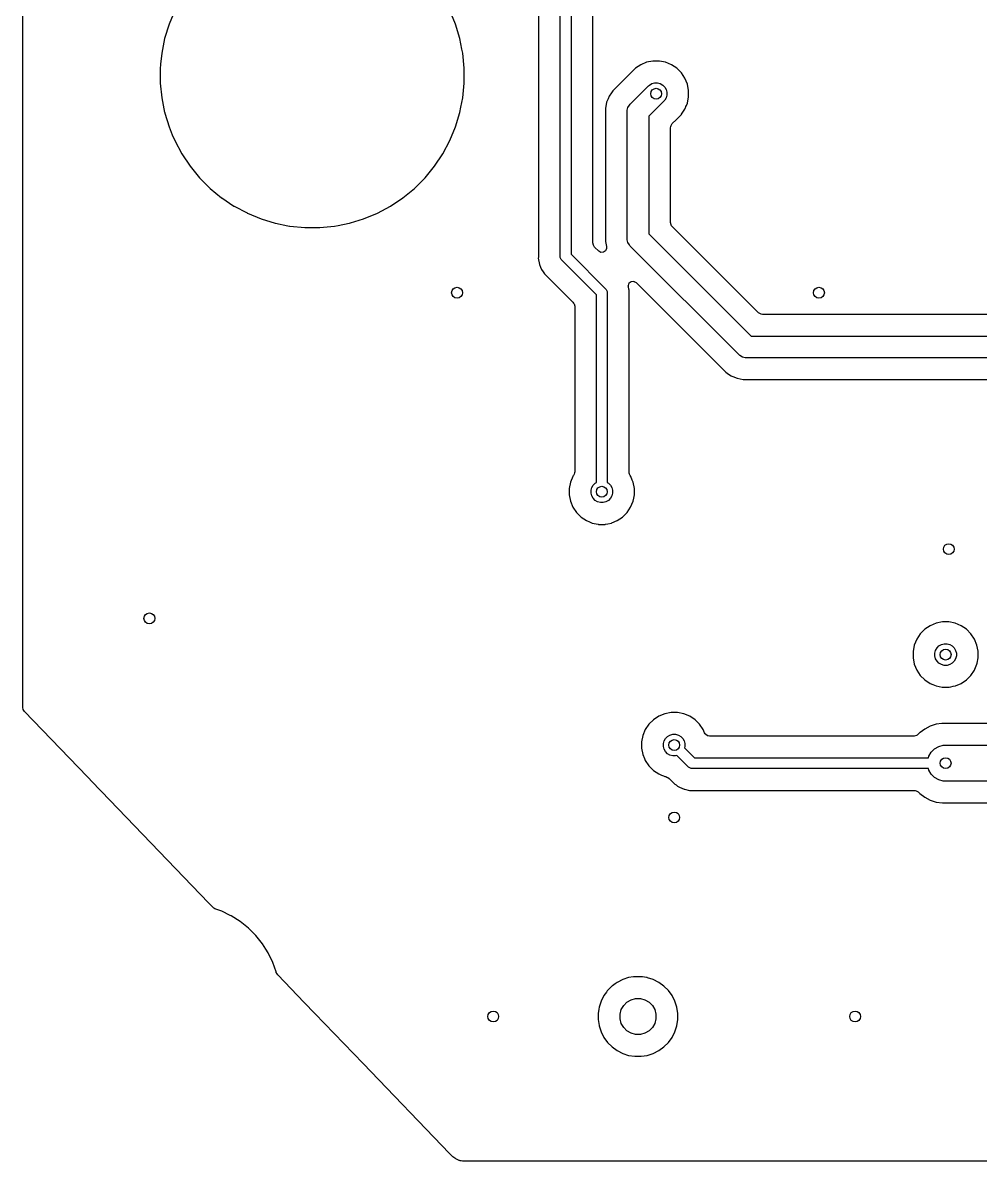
# Model space of a CAD drawing. Header units: inches. Extents: x 1.32 to 5.22, y -7.01 to -1.14.
# Drawn here: x 1.319 to 2.36, y -7.008 to -5.769 of the extents above; entities that cross this region are included whole.
import ezdxf

# ---------------------------------------------------------------- set-up
doc = ezdxf.new("R2010")
doc.units = ezdxf.units.IN
doc.header["$MEASUREMENT"] = 0
doc.layers.add('F.Cu', color=13, linetype='CONTINUOUS', true_color=0xc83434)

msp = doc.modelspace()

# ---------------------------------------------------------------- linework, layer by layer
at = {"layer": 'F.Cu', "linetype": 'CONTINUOUS'}
for p, q in [((1.3189, -5.8186), (1.3189, -5.1934)), ((1.8799, -5.6861), (1.8799, -6.0248)), ((1.9035, -6.0236), (1.9035, -5.689)), ((1.9154, -5.6914), (1.9154, -6.0212)), ((1.939, -6.0089), (1.939, -5.7039)), ((1.4842, -5.756), (1.478, -5.771)), ((1.7898, -5.771), (1.7835, -5.756)), ((1.478, -5.771), (1.4732, -5.7865)), ((1.7945, -5.7865), (1.7898, -5.771)), ((1.4732, -5.7865), (1.4701, -5.8025)), ((1.4732, -5.7865), (1.4732, -5.7865)), ((1.7945, -5.7866), (1.7945, -5.7865)), ((1.7945, -5.7865), (1.7945, -5.7865)), ((1.7945, -5.7865), (1.7945, -5.7865)), ((1.7967, -5.798), (1.7945, -5.7866)), ((1.7945, -5.7866), (1.7945, -5.7866)), ((1.4701, -5.8025), (1.4689, -5.8143)), ((1.4701, -5.8025), (1.4701, -5.8025)), ((1.7974, -5.8011), (1.7967, -5.798)), ((1.7976, -5.8025), (1.7974, -5.8011)), ((1.7992, -5.8186), (1.7976, -5.8025)), ((1.3189, -6.4532), (1.3189, -5.8186)), ((1.4688, -5.815), (1.4685, -5.8186)), ((1.4685, -5.8186), (1.4685, -5.8188)), ((1.4685, -5.8188), (1.4685, -5.8349)), ((1.4689, -5.8143), (1.4688, -5.815)), ((1.7992, -5.8349), (1.7992, -5.8186)), ((1.9853, -5.8189), (1.9607, -5.8435)), ((1.9855, -5.8188), (1.9853, -5.8189)), ((1.9853, -5.8189), (1.9853, -5.8189)), ((1.9911, -5.815), (1.9855, -5.8188)), ((1.9855, -5.8188), (1.9855, -5.8188)), ((1.9975, -5.8124), (1.9911, -5.815)), ((2.0044, -5.811), (1.9975, -5.8124)), ((1.9975, -5.8124), (1.9975, -5.8124)), ((1.9975, -5.8124), (1.9975, -5.8124)), ((1.9975, -5.8124), (1.9975, -5.8124)), ((2.0114, -5.811), (2.0044, -5.811)), ((2.0044, -5.811), (2.0044, -5.811)), ((2.0044, -5.811), (2.0044, -5.811)), ((2.0182, -5.8124), (2.0114, -5.811)), ((2.0114, -5.811), (2.0114, -5.811)), ((2.0114, -5.811), (2.0114, -5.811)), ((2.0247, -5.815), (2.0182, -5.8124)), ((2.0182, -5.8124), (2.0182, -5.8124)), ((2.0305, -5.8189), (2.0247, -5.815)), ((2.0247, -5.815), (2.0247, -5.815)), ((2.0247, -5.815), (2.0247, -5.815)), ((2.0354, -5.8239), (2.0305, -5.8189)), ((2.0305, -5.8189), (2.0305, -5.8189)), ((2.0305, -5.8189), (2.0305, -5.8189)), ((2.0393, -5.8297), (2.0354, -5.8239)), ((2.0354, -5.8239), (2.0354, -5.8239)), ((2.0354, -5.8239), (2.0354, -5.8239)), ((2.042, -5.8361), (2.0393, -5.8297)), ((2.0393, -5.8297), (2.0393, -5.8297)), ((2.0393, -5.8297), (2.0393, -5.8297)), ((2.0393, -5.8297), (2.0393, -5.8297)), ((1.4685, -5.8349), (1.4685, -5.8352)), ((1.4685, -5.8352), (1.4701, -5.8511)), ((1.7977, -5.851), (1.7992, -5.8349)), ((1.9592, -5.8457), (1.9568, -5.8493)), ((1.9607, -5.8435), (1.9592, -5.8457)), ((1.9592, -5.8457), (1.9592, -5.8457)), ((1.9607, -5.8435), (1.9607, -5.8435)), ((1.9798, -5.8578), (1.9995, -5.8381)), ((1.9995, -5.8381), (2.0007, -5.8371)), ((2.0007, -5.8371), (2.0034, -5.8355)), ((2.0034, -5.8355), (2.0063, -5.8347)), ((2.0063, -5.8347), (2.0094, -5.8347)), ((2.0094, -5.8347), (2.0124, -5.8355)), ((2.0124, -5.8355), (2.0151, -5.8371)), ((2.0151, -5.8371), (2.0172, -5.8393)), ((2.0172, -5.8393), (2.0188, -5.8419)), ((2.0188, -5.8419), (2.0196, -5.8449)), ((2.0196, -5.8449), (2.0196, -5.848)), ((2.0433, -5.843), (2.042, -5.8361)), ((2.0433, -5.8499), (2.0433, -5.843)), ((1.4701, -5.8511), (1.4701, -5.8511)), ((1.4701, -5.8511), (1.4732, -5.867)), ((1.7956, -5.8611), (1.7976, -5.8511)), ((1.7976, -5.8511), (1.7977, -5.851)), ((1.9541, -5.8558), (1.9527, -5.8626)), ((1.9556, -5.8521), (1.9541, -5.8558)), ((1.9541, -5.8558), (1.9541, -5.8558)), ((1.9541, -5.8558), (1.9541, -5.8558)), ((1.9541, -5.8558), (1.9541, -5.8558)), ((1.9541, -5.8558), (1.9541, -5.8558)), ((1.9568, -5.8493), (1.9556, -5.8521)), ((1.9556, -5.8521), (1.9556, -5.8521)), ((1.9568, -5.8493), (1.9568, -5.8493)), ((1.9788, -5.859), (1.9798, -5.8578)), ((2.0162, -5.8548), (2, -5.871)), ((2.0172, -5.8536), (2.0162, -5.8548)), ((2.0188, -5.851), (2.0172, -5.8536)), ((2.0196, -5.848), (2.0188, -5.851)), ((2.0409, -5.8593), (2.042, -5.8568)), ((2.042, -5.8568), (2.0433, -5.8499)), ((1.4732, -5.867), (1.4733, -5.867)), ((1.4733, -5.867), (1.4733, -5.8673)), ((1.4733, -5.8673), (1.4734, -5.8675)), ((1.4734, -5.8675), (1.4735, -5.8678)), ((1.4735, -5.8678), (1.4735, -5.8678)), ((1.4735, -5.8678), (1.478, -5.8826)), ((1.7898, -5.8826), (1.7945, -5.867)), ((1.7945, -5.867), (1.7956, -5.8611)), ((1.7945, -5.867), (1.7945, -5.867)), ((1.7945, -5.867), (1.7945, -5.867)), ((1.9527, -5.8626), (1.9527, -6.0074)), ((1.9764, -5.8661), (1.9765, -5.8646)), ((1.9764, -6.0039), (1.9764, -5.8661)), ((1.9765, -5.8646), (1.9773, -5.8616)), ((1.9773, -5.8616), (1.9788, -5.859)), ((2.0296, -5.8748), (2.0354, -5.8691)), ((2.0354, -5.8691), (2.0356, -5.8687)), ((2.0354, -5.8691), (2.0354, -5.8691)), ((2.0356, -5.8687), (2.0393, -5.8633)), ((2.0393, -5.8633), (2.0395, -5.8626)), ((2.0393, -5.8633), (2.0393, -5.8633)), ((2.0393, -5.8633), (2.0393, -5.8633)), ((2.0395, -5.8626), (2.04, -5.8615)), ((2.04, -5.8615), (2.0403, -5.8607)), ((2.0403, -5.8607), (2.0404, -5.8605)), ((2.0403, -5.8607), (2.0403, -5.8607)), ((2.0404, -5.8605), (2.0409, -5.8593)), ((1.478, -5.8826), (1.4816, -5.8912)), ((1.7835, -5.8976), (1.7898, -5.8826)), ((2, -5.871), (2, -5.999)), ((2.0236, -5.8836), (2.0238, -5.8822)), ((2.0238, -5.8822), (2.0241, -5.8812)), ((2.0241, -5.8812), (2.0254, -5.8791)), ((2.0254, -5.8791), (2.0296, -5.8748)), ((1.4816, -5.8912), (1.4816, -5.8912)), ((1.4816, -5.8912), (1.4842, -5.8975)), ((2.0236, -5.9868), (2.0236, -5.8836)), ((1.4842, -5.8975), (1.4842, -5.8976)), ((1.4842, -5.8976), (1.4842, -5.8976)), ((1.4842, -5.8976), (1.4842, -5.8976)), ((1.4842, -5.8976), (1.4842, -5.8976)), ((1.4842, -5.8976), (1.4918, -5.9119)), ((1.7759, -5.9119), (1.7835, -5.8976)), ((1.4918, -5.9119), (1.4918, -5.9119)), ((1.4918, -5.9119), (1.5009, -5.9254)), ((1.7668, -5.9254), (1.7759, -5.9119)), ((1.5009, -5.9254), (1.5009, -5.9254)), ((1.5009, -5.9254), (1.5009, -5.9254)), ((1.5009, -5.9254), (1.5009, -5.9254)), ((1.5009, -5.9254), (1.5112, -5.938)), ((1.7565, -5.938), (1.7668, -5.9254)), ((1.5112, -5.938), (1.5227, -5.9495)), ((1.7451, -5.9495), (1.7565, -5.938)), ((1.5227, -5.9495), (1.5227, -5.9495)), ((1.5227, -5.9495), (1.5227, -5.9495)), ((1.5227, -5.9495), (1.5352, -5.9598)), ((1.7325, -5.9598), (1.7451, -5.9495)), ((1.5352, -5.9598), (1.5353, -5.9598)), ((1.5353, -5.9598), (1.5487, -5.9688)), ((1.5487, -5.9688), (1.5488, -5.9688)), ((1.5488, -5.9688), (1.5488, -5.9688)), ((1.5488, -5.9688), (1.5629, -5.9763)), ((1.7047, -5.9764), (1.719, -5.9688)), ((1.719, -5.9688), (1.7325, -5.9598)), ((1.5629, -5.9763), (1.5629, -5.9763)), ((1.5629, -5.9763), (1.563, -5.9764)), ((1.563, -5.9764), (1.5631, -5.9764)), ((1.5631, -5.9764), (1.5631, -5.9764)), ((1.5631, -5.9764), (1.5631, -5.9764)), ((1.5631, -5.9764), (1.5631, -5.9764)), ((1.5631, -5.9764), (1.5631, -5.9764)), ((1.5631, -5.9764), (1.5632, -5.9765)), ((1.5632, -5.9765), (1.5634, -5.9766)), ((1.5634, -5.9766), (1.5781, -5.9827)), ((1.6896, -5.9827), (1.7047, -5.9764)), ((1.5781, -5.9827), (1.5936, -5.9874)), ((1.5936, -5.9874), (1.5936, -5.9874)), ((1.5936, -5.9874), (1.5936, -5.9874)), ((1.5936, -5.9874), (1.5936, -5.9874)), ((1.5936, -5.9874), (1.5936, -5.9874)), ((1.5936, -5.9874), (1.5936, -5.9874)), ((1.5936, -5.9874), (1.5936, -5.9874)), ((1.5936, -5.9874), (1.5936, -5.9874)), ((1.5936, -5.9874), (1.5936, -5.9874)), ((1.5936, -5.9874), (1.5937, -5.9874)), ((1.5937, -5.9874), (1.6071, -5.9901)), ((1.6071, -5.9901), (1.6091, -5.9905)), ((1.6091, -5.9905), (1.6096, -5.9906)), ((1.6096, -5.9906), (1.6257, -5.9921)), ((1.6257, -5.9921), (1.6257, -5.9921)), ((1.6257, -5.9921), (1.642, -5.9921)), ((1.642, -5.9921), (1.6582, -5.9906)), ((1.642, -5.9921), (1.642, -5.9921)), ((1.6582, -5.9906), (1.662, -5.9898)), ((1.662, -5.9898), (1.6739, -5.9874)), ((1.6739, -5.9874), (1.6739, -5.9874)), ((1.6739, -5.9874), (1.674, -5.9874)), ((1.674, -5.9874), (1.674, -5.9874)), ((1.674, -5.9874), (1.6741, -5.9874)), ((1.6741, -5.9874), (1.6742, -5.9874)), ((1.6742, -5.9874), (1.6753, -5.9871)), ((1.6753, -5.987), (1.6756, -5.9869)), ((1.6753, -5.9871), (1.6753, -5.987)), ((1.6756, -5.9869), (1.6896, -5.9827)), ((2.0242, -5.9892), (2.0236, -5.9868)), ((2.0247, -5.9901), (2.0242, -5.9892)), ((2.0256, -5.9912), (2.0247, -5.9901)), ((2.1193, -6.0849), (2.0256, -5.9912)), ((1.9765, -6.0055), (1.9764, -6.0039)), ((1.9773, -6.0085), (1.9765, -6.0055)), ((2, -5.999), (2.1112, -6.1102)), ((1.9396, -6.0113), (1.939, -6.0089)), ((1.9401, -6.0122), (1.9396, -6.0113)), ((1.9409, -6.0133), (1.9401, -6.0122)), ((1.9455, -6.0179), (1.9409, -6.0133)), ((1.9478, -6.0192), (1.9455, -6.0179)), ((1.9506, -6.019), (1.9479, -6.0192)), ((1.9529, -6.0174), (1.9506, -6.019)), ((1.9527, -6.0074), (1.9538, -6.0128)), ((1.9539, -6.0149), (1.9529, -6.0174)), ((1.9538, -6.0128), (1.9538, -6.0128)), ((1.9538, -6.0128), (1.9538, -6.0128)), ((1.9538, -6.0128), (1.9539, -6.013)), ((1.9539, -6.013), (1.9539, -6.0136)), ((1.9539, -6.0136), (1.9539, -6.0138)), ((1.9539, -6.0138), (1.9539, -6.0138)), ((1.9539, -6.0138), (1.9539, -6.0138)), ((1.9539, -6.0138), (1.9539, -6.0144)), ((1.9539, -6.0144), (1.9539, -6.0149)), ((1.9788, -6.0111), (1.9773, -6.0085)), ((1.9798, -6.0123), (1.9788, -6.0111)), ((2.0979, -6.1304), (1.9798, -6.0123)), ((1.8799, -6.0248), (1.8797, -6.0255)), ((1.8797, -6.0255), (1.881, -6.0322)), ((1.9037, -6.0248), (1.9035, -6.0236)), ((1.904, -6.0255), (1.9037, -6.0248)), ((1.9045, -6.0269), (1.904, -6.0255)), ((1.9053, -6.0278), (1.9045, -6.0269)), ((1.9429, -6.0654), (1.9053, -6.0278)), ((1.9154, -6.0212), (1.953, -6.0588)), ((1.9479, -6.0192), (1.9478, -6.0192)), ((1.881, -6.0322), (1.881, -6.0322)), ((1.881, -6.0322), (1.881, -6.0322)), ((1.881, -6.0322), (1.8823, -6.0353)), ((1.8823, -6.0353), (1.8833, -6.0376)), ((1.8833, -6.0376), (1.8841, -6.0388)), ((1.8841, -6.0388), (1.8844, -6.0394)), ((1.8844, -6.0394), (1.8865, -6.0425)), ((1.8865, -6.0425), (1.8865, -6.0425)), ((1.8865, -6.0425), (1.8943, -6.0503)), ((1.8943, -6.0503), (1.9173, -6.0733)), ((1.9776, -6.0554), (1.9777, -6.055)), ((1.9777, -6.0568), (1.9776, -6.0554)), ((1.9777, -6.055), (1.9787, -6.0524)), ((1.9787, -6.0524), (1.9809, -6.0508)), ((1.9809, -6.0508), (1.9837, -6.0506)), ((1.9837, -6.0506), (1.9837, -6.0506)), ((1.9837, -6.0506), (1.9837, -6.0506)), ((1.9837, -6.0506), (1.9838, -6.0507)), ((1.9838, -6.0507), (1.9861, -6.052)), ((1.9861, -6.052), (2.0336, -6.0994)), ((1.9429, -6.2694), (1.9429, -6.0654)), ((1.953, -6.0588), (1.9537, -6.0597)), ((1.9537, -6.0597), (1.9539, -6.0601)), ((1.9539, -6.0601), (1.9546, -6.0618)), ((1.9546, -6.0618), (1.9547, -6.063)), ((1.9547, -6.063), (1.9547, -6.2694)), ((1.9782, -6.0592), (1.9777, -6.0568)), ((1.9784, -6.0601), (1.9782, -6.0592)), ((1.9784, -6.2578), (1.9784, -6.0601)), ((1.9173, -6.0733), (1.9182, -6.0744)), ((1.9182, -6.0744), (1.9187, -6.0753)), ((1.9187, -6.0753), (1.9193, -6.0777)), ((1.9193, -6.0777), (1.9193, -6.2578)), ((2.1213, -6.0861), (2.1193, -6.0849)), ((2.1223, -6.0864), (2.1213, -6.0861)), ((2.1237, -6.0866), (2.1223, -6.0864)), ((2.66, -6.0866), (2.1237, -6.0866)), ((2.0336, -6.0994), (2.0837, -6.1496)), ((2.1112, -6.1102), (2.6723, -6.1102)), ((2.0991, -6.1314), (2.0979, -6.1304)), ((2.1018, -6.133), (2.0991, -6.1314)), ((2.1048, -6.1338), (2.1018, -6.133)), ((2.1063, -6.1339), (2.1048, -6.1338)), ((2.6772, -6.1339), (2.1063, -6.1339)), ((2.0837, -6.1496), (2.0866, -6.1515)), ((2.0866, -6.1515), (2.0895, -6.1535)), ((2.0895, -6.1535), (2.0895, -6.1535)), ((2.0895, -6.1535), (2.0901, -6.1537)), ((2.0901, -6.1537), (2.0914, -6.1542)), ((2.0914, -6.1542), (2.096, -6.1561)), ((2.096, -6.1561), (2.1027, -6.1575)), ((2.1027, -6.1575), (2.1028, -6.1575)), ((2.1028, -6.1575), (2.1028, -6.1575)), ((2.1028, -6.1575), (2.6807, -6.1575)), ((1.9173, -6.2629), (1.9147, -6.2692)), ((1.9174, -6.2628), (1.9173, -6.2629)), ((1.9181, -6.2617), (1.9174, -6.2627)), ((1.9174, -6.2627), (1.9174, -6.2628)), ((1.9187, -6.2604), (1.9181, -6.2617)), ((1.9191, -6.2591), (1.9187, -6.2604)), ((1.9193, -6.2578), (1.9191, -6.2591)), ((1.9786, -6.2593), (1.9784, -6.2578)), ((1.979, -6.2605), (1.9786, -6.2593)), ((1.9796, -6.2617), (1.979, -6.2605)), ((1.9803, -6.2628), (1.9796, -6.2617)), ((1.9803, -6.263), (1.9803, -6.2628)), ((1.9819, -6.2669), (1.9803, -6.263)), ((1.9147, -6.2692), (1.9134, -6.276)), ((1.9134, -6.276), (1.9134, -6.283)), ((1.9147, -6.2692), (1.9147, -6.2692)), ((1.9147, -6.2692), (1.9147, -6.2692)), ((1.9371, -6.278), (1.9379, -6.275)), ((1.9371, -6.2811), (1.9371, -6.278)), ((1.9379, -6.275), (1.9394, -6.2723)), ((1.9394, -6.2723), (1.9416, -6.2702)), ((1.9416, -6.2702), (1.9429, -6.2694)), ((1.9547, -6.2694), (1.956, -6.2702)), ((1.956, -6.2702), (1.9582, -6.2723)), ((1.9582, -6.2723), (1.9597, -6.275)), ((1.9597, -6.275), (1.9605, -6.278)), ((1.9605, -6.278), (1.9605, -6.2811)), ((1.9829, -6.2692), (1.9819, -6.2669)), ((1.9843, -6.276), (1.9829, -6.2692)), ((1.9829, -6.2692), (1.9829, -6.2692)), ((1.9843, -6.2793), (1.9843, -6.276)), ((1.9843, -6.276), (1.9843, -6.276)), ((1.9843, -6.276), (1.9843, -6.276)), ((1.9134, -6.283), (1.9147, -6.2899)), ((1.9147, -6.2899), (1.9147, -6.2899)), ((1.9147, -6.2899), (1.9147, -6.2899)), ((1.9147, -6.2899), (1.9174, -6.2963)), ((1.9379, -6.284), (1.9371, -6.2811)), ((1.9394, -6.2867), (1.9379, -6.284)), ((1.9416, -6.2889), (1.9394, -6.2867)), ((1.9443, -6.2904), (1.9416, -6.2889)), ((1.9473, -6.2912), (1.9443, -6.2904)), ((1.9504, -6.2912), (1.9473, -6.2912)), ((1.9533, -6.2904), (1.9504, -6.2912)), ((1.956, -6.2889), (1.9533, -6.2904)), ((1.9582, -6.2867), (1.956, -6.2889)), ((1.9597, -6.284), (1.9582, -6.2867)), ((1.9605, -6.2811), (1.9597, -6.284)), ((1.9802, -6.2963), (1.9829, -6.2899)), ((1.9829, -6.2899), (1.9836, -6.2865)), ((1.9836, -6.2865), (1.9843, -6.283)), ((1.9843, -6.2795), (1.9843, -6.2793)), ((1.9843, -6.283), (1.9843, -6.2795)), ((1.9843, -6.283), (1.9843, -6.283)), ((1.9174, -6.2963), (1.9174, -6.2963)), ((1.9174, -6.2963), (1.9174, -6.2963)), ((1.9174, -6.2963), (1.9213, -6.3021)), ((1.9213, -6.3021), (1.9213, -6.3021)), ((1.9213, -6.3021), (1.9213, -6.3021)), ((1.9213, -6.3021), (1.9262, -6.3071)), ((1.9714, -6.3071), (1.9764, -6.3021)), ((1.9764, -6.3021), (1.9802, -6.2963)), ((1.9262, -6.3071), (1.9262, -6.3071)), ((1.9262, -6.3071), (1.9262, -6.3071)), ((1.9262, -6.3071), (1.932, -6.3109)), ((1.932, -6.3109), (1.932, -6.3109)), ((1.932, -6.3109), (1.9329, -6.3113)), ((1.9329, -6.3113), (1.9346, -6.312)), ((1.9346, -6.312), (1.9346, -6.312)), ((1.9346, -6.312), (1.9346, -6.312)), ((1.9346, -6.312), (1.9385, -6.3136)), ((1.9385, -6.3136), (1.9385, -6.3136)), ((1.9385, -6.3136), (1.9385, -6.3136)), ((1.9385, -6.3136), (1.9385, -6.3136)), ((1.9385, -6.3136), (1.945, -6.3149)), ((1.945, -6.3149), (1.9451, -6.3149)), ((1.9451, -6.3149), (1.9453, -6.315)), ((1.9453, -6.315), (1.9523, -6.315)), ((1.9523, -6.315), (1.9525, -6.315)), ((1.9525, -6.315), (1.9528, -6.3149)), ((1.9528, -6.3149), (1.9553, -6.3144)), ((1.9553, -6.3144), (1.9592, -6.3136)), ((1.9592, -6.3136), (1.9592, -6.3136)), ((1.9592, -6.3136), (1.9592, -6.3136)), ((1.9592, -6.3136), (1.9592, -6.3136)), ((1.9592, -6.3136), (1.9592, -6.3136)), ((1.9592, -6.3136), (1.9593, -6.3136)), ((1.9593, -6.3136), (1.9596, -6.3134)), ((1.9596, -6.3134), (1.9656, -6.3109)), ((1.9596, -6.3134), (1.9596, -6.3134)), ((1.9656, -6.3109), (1.9714, -6.3071)), ((1.9656, -6.3109), (1.9656, -6.3109)), ((1.9656, -6.3109), (1.9656, -6.3109)), ((2.306, -6.4253), (2.3002, -6.4292)), ((2.3125, -6.4226), (2.306, -6.4253)), ((2.306, -6.4253), (2.306, -6.4253)), ((2.306, -6.4253), (2.306, -6.4253)), ((2.3193, -6.4212), (2.3125, -6.4226)), ((2.3125, -6.4226), (2.3125, -6.4226)), ((2.3125, -6.4226), (2.3125, -6.4226)), ((2.3263, -6.4212), (2.3193, -6.4212)), ((2.3193, -6.4212), (2.3193, -6.4212)), ((2.3193, -6.4212), (2.3193, -6.4212)), ((2.3332, -6.4226), (2.3263, -6.4212)), ((2.3263, -6.4212), (2.3263, -6.4212)), ((2.3263, -6.4212), (2.3263, -6.4212)), ((2.3396, -6.4253), (2.3332, -6.4226)), ((2.3332, -6.4226), (2.3332, -6.4226)), ((2.3332, -6.4226), (2.3332, -6.4226)), ((2.3454, -6.4292), (2.3396, -6.4253)), ((2.3396, -6.4253), (2.3396, -6.4253)), ((2.3396, -6.4253), (2.3396, -6.4253)), ((2.3396, -6.4253), (2.3396, -6.4253)), ((2.3396, -6.4253), (2.3396, -6.4253)), ((2.2914, -6.4399), (2.2887, -6.4464)), ((2.2953, -6.4341), (2.2914, -6.4399)), ((2.2914, -6.4399), (2.2914, -6.4399)), ((2.2914, -6.4399), (2.2914, -6.4399)), ((2.3002, -6.4292), (2.2953, -6.4341)), ((2.2953, -6.4341), (2.2953, -6.4341)), ((2.2953, -6.4341), (2.2953, -6.4341)), ((2.3002, -6.4292), (2.3002, -6.4292)), ((2.3002, -6.4292), (2.3002, -6.4292)), ((2.3504, -6.4341), (2.3454, -6.4292)), ((2.3454, -6.4292), (2.3454, -6.4292)), ((2.3454, -6.4292), (2.3454, -6.4292)), ((2.3543, -6.4399), (2.3504, -6.4341)), ((2.3504, -6.4341), (2.3504, -6.4341)), ((2.3504, -6.4341), (2.3504, -6.4341)), ((2.3569, -6.4464), (2.3543, -6.4399)), ((2.3543, -6.4399), (2.3543, -6.4399)), ((2.2887, -6.4464), (2.2874, -6.4532)), ((2.2887, -6.4464), (2.2887, -6.4464)), ((2.2887, -6.4464), (2.2887, -6.4464)), ((2.3111, -6.4552), (2.3119, -6.4522)), ((2.3119, -6.4522), (2.3135, -6.4495)), ((2.3135, -6.4495), (2.3156, -6.4473)), ((2.3156, -6.4473), (2.3183, -6.4458)), ((2.3183, -6.4458), (2.3213, -6.445)), ((2.3213, -6.445), (2.3244, -6.445)), ((2.3244, -6.445), (2.3274, -6.4458)), ((2.3274, -6.4458), (2.33, -6.4473)), ((2.33, -6.4473), (2.3322, -6.4495)), ((2.3322, -6.4495), (2.3337, -6.4522)), ((2.3337, -6.4522), (2.3345, -6.4552)), ((2.3583, -6.4531), (2.3569, -6.4464)), ((2.3569, -6.4464), (2.3569, -6.4464)), ((1.3189, -6.5142), (1.3189, -6.4532)), ((2.2874, -6.4532), (2.2874, -6.4602)), ((2.2874, -6.4602), (2.2887, -6.467)), ((2.3111, -6.4582), (2.3111, -6.4552)), ((2.3119, -6.4612), (2.3111, -6.4582)), ((2.3135, -6.4639), (2.3119, -6.4612)), ((2.3156, -6.4661), (2.3135, -6.4639)), ((2.3322, -6.4639), (2.33, -6.4661)), ((2.3337, -6.4612), (2.3322, -6.4639)), ((2.3345, -6.4582), (2.3337, -6.4612)), ((2.3345, -6.4552), (2.3345, -6.4582)), ((2.3571, -6.466), (2.3583, -6.4603)), ((2.3583, -6.4532), (2.3583, -6.4531)), ((2.3583, -6.4602), (2.3583, -6.4532)), ((2.3583, -6.4603), (2.3583, -6.4602)), ((2.2887, -6.467), (2.2887, -6.467)), ((2.2887, -6.467), (2.2887, -6.467)), ((2.2887, -6.467), (2.2914, -6.4735)), ((2.2914, -6.4735), (2.2914, -6.4735)), ((2.2914, -6.4735), (2.2914, -6.4735)), ((2.2914, -6.4735), (2.2953, -6.4793)), ((2.3183, -6.4676), (2.3156, -6.4661)), ((2.3213, -6.4684), (2.3183, -6.4676)), ((2.3244, -6.4684), (2.3213, -6.4684)), ((2.3274, -6.4676), (2.3244, -6.4684)), ((2.33, -6.4661), (2.3274, -6.4676)), ((2.3504, -6.4793), (2.3543, -6.4735)), ((2.3543, -6.4735), (2.3546, -6.4725)), ((2.3543, -6.4735), (2.3543, -6.4735)), ((2.3546, -6.4725), (2.3569, -6.467)), ((2.3569, -6.467), (2.3571, -6.466)), ((2.2953, -6.4793), (2.2953, -6.4793)), ((2.2953, -6.4793), (2.2953, -6.4793)), ((2.2953, -6.4793), (2.3002, -6.4842)), ((2.3002, -6.4842), (2.3002, -6.4842)), ((2.3002, -6.4842), (2.3002, -6.4842)), ((2.3002, -6.4842), (2.306, -6.4881)), ((2.306, -6.4881), (2.306, -6.4881)), ((2.306, -6.4881), (2.3091, -6.4894)), ((2.3091, -6.4894), (2.3125, -6.4908)), ((2.3336, -6.4906), (2.3396, -6.4881)), ((2.3396, -6.4881), (2.3454, -6.4842)), ((2.3396, -6.4881), (2.3396, -6.4881)), ((2.3396, -6.4881), (2.3396, -6.4881)), ((2.3454, -6.4842), (2.3504, -6.4793)), ((2.3125, -6.4908), (2.3125, -6.4908)), ((2.3125, -6.4908), (2.3125, -6.4908)), ((2.3125, -6.4908), (2.3125, -6.4908)), ((2.3125, -6.4908), (2.319, -6.4921)), ((2.319, -6.4921), (2.3191, -6.4921)), ((2.3191, -6.4921), (2.3193, -6.4921)), ((2.3193, -6.4921), (2.3263, -6.4921)), ((2.3263, -6.4921), (2.3265, -6.4921)), ((2.3265, -6.4921), (2.3268, -6.4921)), ((2.3268, -6.4921), (2.3286, -6.4917)), ((2.3286, -6.4917), (2.3309, -6.4912)), ((2.3286, -6.4917), (2.3286, -6.4917)), ((2.3309, -6.4912), (2.3332, -6.4908)), ((2.3332, -6.4908), (2.3333, -6.4907)), ((2.3332, -6.4908), (2.3332, -6.4908)), ((2.3332, -6.4908), (2.3332, -6.4908)), ((2.3332, -6.4908), (2.3332, -6.4908)), ((2.3332, -6.4908), (2.3332, -6.4908)), ((2.3333, -6.4907), (2.3336, -6.4906)), ((2.3336, -6.4906), (2.3336, -6.4906)), ((1.3195, -6.5164), (1.3189, -6.5142)), ((1.32, -6.5174), (1.3195, -6.5164)), ((1.3208, -6.5185), (1.32, -6.5174)), ((1.3888, -6.5892), (1.3208, -6.5185)), ((2.0108, -6.5237), (2.005, -6.5276)), ((2.0172, -6.521), (2.0108, -6.5237)), ((2.0108, -6.5237), (2.0108, -6.5237)), ((2.0108, -6.5237), (2.0108, -6.5237)), ((2.0241, -6.5197), (2.0172, -6.521)), ((2.0172, -6.521), (2.0172, -6.521)), ((2.0172, -6.521), (2.0172, -6.521)), ((2.0311, -6.5197), (2.0241, -6.5197)), ((2.0241, -6.5197), (2.0241, -6.5197)), ((2.0241, -6.5197), (2.0241, -6.5197)), ((2.0379, -6.521), (2.0311, -6.5197)), ((2.0311, -6.5197), (2.0311, -6.5197)), ((2.0311, -6.5197), (2.0311, -6.5197)), ((2.0444, -6.5237), (2.0379, -6.521)), ((2.0379, -6.521), (2.0379, -6.521)), ((2.0379, -6.521), (2.0379, -6.521)), ((2.0502, -6.5276), (2.0444, -6.5237)), ((2.0444, -6.5237), (2.0444, -6.5237)), ((2.0444, -6.5237), (2.0444, -6.5237)), ((2.0444, -6.5237), (2.0444, -6.5237)), ((2.0444, -6.5237), (2.0444, -6.5237)), ((1.9961, -6.5383), (1.9935, -6.5448)), ((2, -6.5325), (1.9961, -6.5383)), ((1.9961, -6.5383), (1.9961, -6.5383)), ((1.9961, -6.5383), (1.9961, -6.5383)), ((2.005, -6.5276), (2, -6.5325)), ((2, -6.5325), (2, -6.5325)), ((2, -6.5325), (2, -6.5325)), ((2.005, -6.5276), (2.005, -6.5276)), ((2.005, -6.5276), (2.005, -6.5276)), ((2.0551, -6.5325), (2.0502, -6.5276)), ((2.0502, -6.5276), (2.0502, -6.5276)), ((2.0502, -6.5276), (2.0502, -6.5276)), ((2.059, -6.5383), (2.0551, -6.5325)), ((2.0551, -6.5325), (2.0551, -6.5325)), ((2.0551, -6.5325), (2.0551, -6.5325)), ((2.0604, -6.5417), (2.059, -6.5383)), ((2.059, -6.5383), (2.059, -6.5383)), ((2.3001, -6.5377), (2.2977, -6.5395)), ((2.3062, -6.5347), (2.3001, -6.5377)), ((2.3127, -6.5325), (2.3062, -6.5347)), ((2.3186, -6.5316), (2.3127, -6.5325)), ((2.3127, -6.5325), (2.3127, -6.5325)), ((2.3194, -6.5315), (2.3186, -6.5316)), ((3.0635, -6.5315), (2.3194, -6.5315)), ((1.9935, -6.5448), (1.9921, -6.5516)), ((1.9935, -6.5448), (1.9935, -6.5448)), ((1.9935, -6.5448), (1.9935, -6.5448)), ((2.0158, -6.5536), (2.0166, -6.5506)), ((2.0166, -6.5506), (2.0182, -6.5479)), ((2.0182, -6.5479), (2.0204, -6.5457)), ((2.0204, -6.5457), (2.023, -6.5442)), ((2.023, -6.5442), (2.026, -6.5434)), ((2.026, -6.5434), (2.0291, -6.5434)), ((2.0291, -6.5434), (2.0321, -6.5442)), ((2.0321, -6.5442), (2.0347, -6.5457)), ((2.0347, -6.5457), (2.0369, -6.5479)), ((2.0369, -6.5479), (2.0385, -6.5506)), ((2.0385, -6.5506), (2.0393, -6.5536)), ((2.0612, -6.543), (2.0604, -6.5417)), ((2.0614, -6.5433), (2.0612, -6.543)), ((2.0615, -6.5434), (2.0614, -6.5433)), ((2.0638, -6.5449), (2.0615, -6.5434)), ((2.0644, -6.5451), (2.0638, -6.5449)), ((2.0658, -6.5453), (2.0644, -6.5451)), ((2.2887, -6.5453), (2.0658, -6.5453)), ((2.291, -6.5447), (2.2887, -6.5453)), ((2.2919, -6.5442), (2.291, -6.5447)), ((2.293, -6.5433), (2.2919, -6.5442)), ((2.2948, -6.5416), (2.293, -6.5433)), ((2.2951, -6.5414), (2.2948, -6.5416)), ((2.2977, -6.5395), (2.2951, -6.5414)), ((2.2977, -6.5395), (2.2977, -6.5395)), ((1.9921, -6.5516), (1.9921, -6.5586)), ((1.9921, -6.5586), (1.9935, -6.5655)), ((2.0158, -6.5567), (2.0158, -6.5536)), ((2.0166, -6.5596), (2.0158, -6.5567)), ((2.0182, -6.5623), (2.0166, -6.5596)), ((2.0204, -6.5645), (2.0182, -6.5623)), ((2.0393, -6.5567), (2.0389, -6.5581)), ((2.0389, -6.5581), (2.0497, -6.5689)), ((2.0393, -6.5536), (2.0393, -6.5567)), ((2.3046, -6.5673), (2.3072, -6.5628)), ((2.3072, -6.5628), (2.3109, -6.5592)), ((2.3109, -6.5592), (2.3153, -6.5566)), ((2.3153, -6.5566), (2.3203, -6.5553)), ((2.3203, -6.5553), (2.3228, -6.5551)), ((2.3228, -6.5551), (3.6614, -6.5551)), ((1.9935, -6.5655), (1.9935, -6.5655)), ((1.9935, -6.5655), (1.9935, -6.5655)), ((1.9935, -6.5655), (1.9953, -6.5699)), ((1.9953, -6.5699), (1.9961, -6.5719)), ((1.9961, -6.5719), (1.9961, -6.5719)), ((1.9961, -6.5719), (1.9961, -6.5719)), ((1.9961, -6.5719), (2, -6.5777)), ((2.023, -6.566), (2.0204, -6.5645)), ((2.026, -6.5668), (2.023, -6.566)), ((2.0291, -6.5668), (2.026, -6.5668)), ((2.0305, -6.5664), (2.0291, -6.5668)), ((2.0431, -6.579), (2.0305, -6.5664)), ((2.0497, -6.5689), (2.3042, -6.5689)), ((2.3042, -6.5689), (2.3046, -6.5673)), ((2, -6.5777), (2, -6.5777)), ((2, -6.5777), (2, -6.5777)), ((2, -6.5777), (2.005, -6.5827)), ((2.005, -6.5827), (2.005, -6.5827)), ((2.005, -6.5827), (2.0108, -6.5865)), ((2.0108, -6.5865), (2.0108, -6.5865)), ((2.0108, -6.5865), (2.0138, -6.5878)), ((2.0138, -6.5878), (2.0138, -6.5878)), ((2.0138, -6.5878), (2.0138, -6.5878)), ((2.0138, -6.5878), (2.0159, -6.5887)), ((2.0159, -6.5887), (2.0172, -6.5892)), ((2.044, -6.5797), (2.0431, -6.579)), ((2.0452, -6.5802), (2.044, -6.5797)), ((2.0461, -6.5806), (2.0452, -6.5802)), ((2.0472, -6.5807), (2.0461, -6.5806)), ((2.3042, -6.5807), (2.0472, -6.5807)), ((2.3046, -6.5823), (2.3042, -6.5807)), ((2.3072, -6.5868), (2.3046, -6.5823)), ((2.3109, -6.5904), (2.3072, -6.5868)), ((1.4022, -6.6032), (1.3888, -6.5892)), ((2.0172, -6.5892), (2.0184, -6.5894)), ((2.0184, -6.5894), (2.0197, -6.5899)), ((2.0197, -6.5899), (2.0208, -6.5905)), ((2.0208, -6.5905), (2.022, -6.5914)), ((2.022, -6.5914), (2.0284, -6.5978)), ((2.0284, -6.5978), (2.0296, -6.5985)), ((2.0296, -6.5985), (2.0296, -6.5985)), ((2.0296, -6.5985), (2.0296, -6.5985)), ((2.0296, -6.5985), (2.0313, -6.5997)), ((2.0313, -6.5997), (2.0332, -6.6009)), ((2.0332, -6.6009), (2.0333, -6.601)), ((2.0333, -6.601), (2.0335, -6.6011)), ((2.0335, -6.6011), (2.0384, -6.6031)), ((2.3153, -6.593), (2.3109, -6.5904)), ((2.3203, -6.5943), (2.3153, -6.593)), ((2.3228, -6.5945), (2.3203, -6.5943)), ((3.6533, -6.5945), (2.3228, -6.5945)), ((1.4041, -6.6051), (1.4022, -6.6032)), ((1.4135, -6.6149), (1.4041, -6.6051)), ((1.4041, -6.6051), (1.4041, -6.6051)), ((1.4041, -6.6051), (1.4041, -6.6051)), ((2.0384, -6.6031), (2.0386, -6.6032)), ((2.0386, -6.6032), (2.0386, -6.6032)), ((2.0386, -6.6032), (2.0386, -6.6032)), ((2.0386, -6.6032), (2.0443, -6.6044)), ((2.0443, -6.6044), (2.0443, -6.6044)), ((2.0443, -6.6044), (2.0443, -6.6044)), ((2.0443, -6.6044), (2.0443, -6.6044)), ((2.0443, -6.6044), (2.0502, -6.6044)), ((2.0502, -6.6044), (2.2884, -6.6044)), ((2.2884, -6.6044), (2.2898, -6.6045)), ((2.2898, -6.6045), (2.2908, -6.6048)), ((2.2908, -6.6048), (2.2928, -6.6061)), ((2.2928, -6.6061), (2.2946, -6.6079)), ((2.2946, -6.6079), (2.3001, -6.6119)), ((2.3001, -6.6119), (2.3062, -6.615)), ((1.5209, -6.7266), (1.4135, -6.6149)), ((1.4135, -6.6149), (1.4135, -6.6149)), ((2.3062, -6.615), (2.3127, -6.6171)), ((2.3127, -6.6171), (2.3194, -6.6181)), ((2.3194, -6.6181), (3.055, -6.6181)), ((1.5259, -6.7319), (1.5209, -6.7266)), ((1.5209, -6.7266), (1.5209, -6.7266)), ((1.5209, -6.7266), (1.5209, -6.7266)), ((1.5268, -6.7326), (1.5259, -6.7319)), ((1.5278, -6.7332), (1.5268, -6.7326)), ((1.5288, -6.7337), (1.5278, -6.7332)), ((1.5353, -6.736), (1.5288, -6.7337)), ((1.5446, -6.7405), (1.5353, -6.736)), ((1.5353, -6.736), (1.5353, -6.736)), ((1.5353, -6.736), (1.5353, -6.736)), ((1.5457, -6.741), (1.5446, -6.7405)), ((1.5554, -6.7471), (1.5457, -6.741)), ((1.5457, -6.741), (1.5457, -6.741)), ((1.5457, -6.741), (1.5457, -6.741)), ((1.5644, -6.7542), (1.5554, -6.7471)), ((1.5725, -6.7624), (1.5644, -6.7542)), ((1.5797, -6.7714), (1.5725, -6.7624)), ((1.5832, -6.777), (1.5797, -6.7714)), ((1.5858, -6.7811), (1.5832, -6.777)), ((1.5908, -6.7915), (1.5858, -6.7811)), ((1.5944, -6.8018), (1.5908, -6.7915)), ((1.5947, -6.8025), (1.5944, -6.8018)), ((1.5955, -6.8039), (1.5947, -6.8025)), ((1.5963, -6.805), (1.5955, -6.8039)), ((1.6252, -6.835), (1.5963, -6.805)), ((1.9716, -6.8102), (1.9655, -6.8133)), ((1.978, -6.8081), (1.9716, -6.8102)), ((1.9832, -6.8073), (1.978, -6.8081)), ((1.9848, -6.8071), (1.9832, -6.8073)), ((1.9832, -6.8073), (1.9832, -6.8073)), ((1.9916, -6.8071), (1.9848, -6.8071)), ((1.9848, -6.8071), (1.9848, -6.8071)), ((1.9925, -6.8072), (1.9916, -6.8071)), ((1.9916, -6.8071), (1.9916, -6.8071)), ((1.9932, -6.8073), (1.9925, -6.8072)), ((1.9975, -6.808), (1.9932, -6.8073)), ((1.998, -6.8081), (1.9975, -6.808)), ((1.9981, -6.8081), (1.998, -6.8081)), ((1.9985, -6.8082), (1.9981, -6.8081)), ((1.9987, -6.8082), (1.9985, -6.8082)), ((2.0048, -6.8102), (1.9987, -6.8082)), ((2.0109, -6.8133), (2.0048, -6.8102)), ((1.9539, -6.8239), (1.9511, -6.8277)), ((1.9548, -6.8226), (1.9539, -6.8239)), ((1.955, -6.8223), (1.9548, -6.8226)), ((1.9601, -6.8172), (1.955, -6.8223)), ((1.9604, -6.817), (1.9601, -6.8172)), ((1.9632, -6.815), (1.9604, -6.817)), ((1.9655, -6.8133), (1.9632, -6.815)), ((1.9632, -6.815), (1.9632, -6.815)), ((2.0164, -6.8173), (2.0109, -6.8133)), ((2.0109, -6.8133), (2.0109, -6.8133)), ((2.0212, -6.8222), (2.0164, -6.8173)), ((2.0252, -6.8277), (2.0212, -6.8222)), ((1.6366, -6.847), (1.6252, -6.835)), ((1.948, -6.8338), (1.9459, -6.8402)), ((1.9511, -6.8277), (1.948, -6.8338)), ((1.9511, -6.8277), (1.9511, -6.8277)), ((1.9511, -6.8277), (1.9511, -6.8277)), ((1.9511, -6.8277), (1.9511, -6.8277)), ((1.9726, -6.8384), (1.9762, -6.8348)), ((1.9762, -6.8348), (1.9807, -6.8322)), ((1.9807, -6.8322), (1.9856, -6.8309)), ((1.9856, -6.8309), (1.9908, -6.8309)), ((1.9908, -6.8309), (1.9957, -6.8322)), ((1.9957, -6.8322), (2.0002, -6.8348)), ((2.0002, -6.8348), (2.0038, -6.8384)), ((2.0283, -6.8338), (2.0252, -6.8277)), ((2.0304, -6.8402), (2.0283, -6.8338)), ((1.6892, -6.9017), (1.6366, -6.847)), ((1.9456, -6.8423), (1.9449, -6.847)), ((1.9449, -6.847), (1.9449, -6.8538)), ((1.9459, -6.8402), (1.9456, -6.8423)), ((1.9687, -6.8478), (1.97, -6.8429)), ((1.9687, -6.853), (1.9687, -6.8478)), ((1.97, -6.8429), (1.9726, -6.8384)), ((2.0038, -6.8384), (2.0064, -6.8429)), ((2.0064, -6.8429), (2.0077, -6.8478)), ((2.0077, -6.8478), (2.0077, -6.853)), ((2.0315, -6.847), (2.0304, -6.8402)), ((2.0315, -6.8538), (2.0315, -6.847)), ((1.9449, -6.8538), (1.9459, -6.8601)), ((1.9459, -6.8601), (1.9459, -6.8605)), ((1.9459, -6.8605), (1.948, -6.867)), ((1.97, -6.8579), (1.9687, -6.853)), ((1.9726, -6.8624), (1.97, -6.8579)), ((2.0064, -6.8579), (2.0038, -6.8624)), ((2.0077, -6.853), (2.0064, -6.8579)), ((2.0283, -6.867), (2.0304, -6.8605)), ((2.0304, -6.8605), (2.0315, -6.8538)), ((1.948, -6.867), (1.9511, -6.8731)), ((1.9511, -6.8731), (1.9551, -6.8786)), ((1.9762, -6.866), (1.9726, -6.8624)), ((1.9807, -6.8686), (1.9762, -6.866)), ((1.9856, -6.8699), (1.9807, -6.8686)), ((1.9908, -6.8699), (1.9856, -6.8699)), ((1.9957, -6.8686), (1.9908, -6.8699)), ((2.0002, -6.866), (1.9957, -6.8686)), ((2.0038, -6.8624), (2.0002, -6.866)), ((2.0212, -6.8786), (2.0252, -6.8731)), ((2.0252, -6.8731), (2.0283, -6.867)), ((1.9551, -6.8786), (1.96, -6.8834)), ((1.96, -6.8834), (1.9655, -6.8875)), ((2.0109, -6.8875), (2.0164, -6.8834)), ((2.0164, -6.8834), (2.0212, -6.8786)), ((1.9655, -6.8875), (1.9716, -6.8905)), ((1.9716, -6.8905), (1.978, -6.8927)), ((1.978, -6.8927), (1.9848, -6.8937)), ((1.9848, -6.8937), (1.9848, -6.8937)), ((1.9848, -6.8937), (1.9916, -6.8937)), ((1.9916, -6.8937), (1.9983, -6.8927)), ((1.9916, -6.8937), (1.9916, -6.8937)), ((1.9983, -6.8927), (2.0048, -6.8905)), ((2.0048, -6.8905), (2.0109, -6.8875)), ((1.7832, -6.9994), (1.6892, -6.9017)), ((1.7854, -7.0017), (1.7832, -6.9994)), ((1.7856, -7.0019), (1.7854, -7.0017)), ((1.7858, -7.0021), (1.7856, -7.0019)), ((1.7861, -7.0023), (1.7858, -7.0021)), ((1.7869, -7.003), (1.7861, -7.0023)), ((1.7888, -7.0045), (1.7869, -7.003)), ((1.789, -7.0046), (1.7888, -7.0045)), ((1.7895, -7.005), (1.789, -7.0046)), ((1.79, -7.0053), (1.7895, -7.005)), ((1.7906, -7.0056), (1.79, -7.0053)), ((1.7935, -7.0069), (1.7906, -7.0056)), ((1.7941, -7.0071), (1.7935, -7.0069)), ((1.7947, -7.0073), (1.7941, -7.0071)), ((1.7953, -7.0074), (1.7947, -7.0073)), ((1.7957, -7.0075), (1.7953, -7.0074)), ((1.7973, -7.0077), (1.7957, -7.0075)), ((1.7976, -7.0078), (1.7973, -7.0077)), ((1.7973, -7.0077), (1.7973, -7.0077)), ((1.7973, -7.0077), (1.7973, -7.0077)), ((1.798, -7.0078), (1.7976, -7.0078)), ((1.7983, -7.0078), (1.798, -7.0078)), ((1.7987, -7.0079), (1.7983, -7.0078)), ((2.6934, -7.0079), (1.7987, -7.0079))]:
    msp.add_line(p, q, dxfattribs=at)
at = {"layer": 'F.Cu'}
for centre in [(2.0079, -5.8465), (1.7913, -6.063), (2.185, -6.063), (1.9488, -6.2795), (2.3263, -6.342), (1.4567, -6.4173), (2.3228, -6.4567), (2.0276, -6.5551), (2.3228, -6.5748), (2.0276, -6.6339), (1.8307, -6.8504), (2.2244, -6.8504)]:
    msp.add_circle(centre, 0.00591, dxfattribs=at)

doc.saveas('drawing.dxf')
